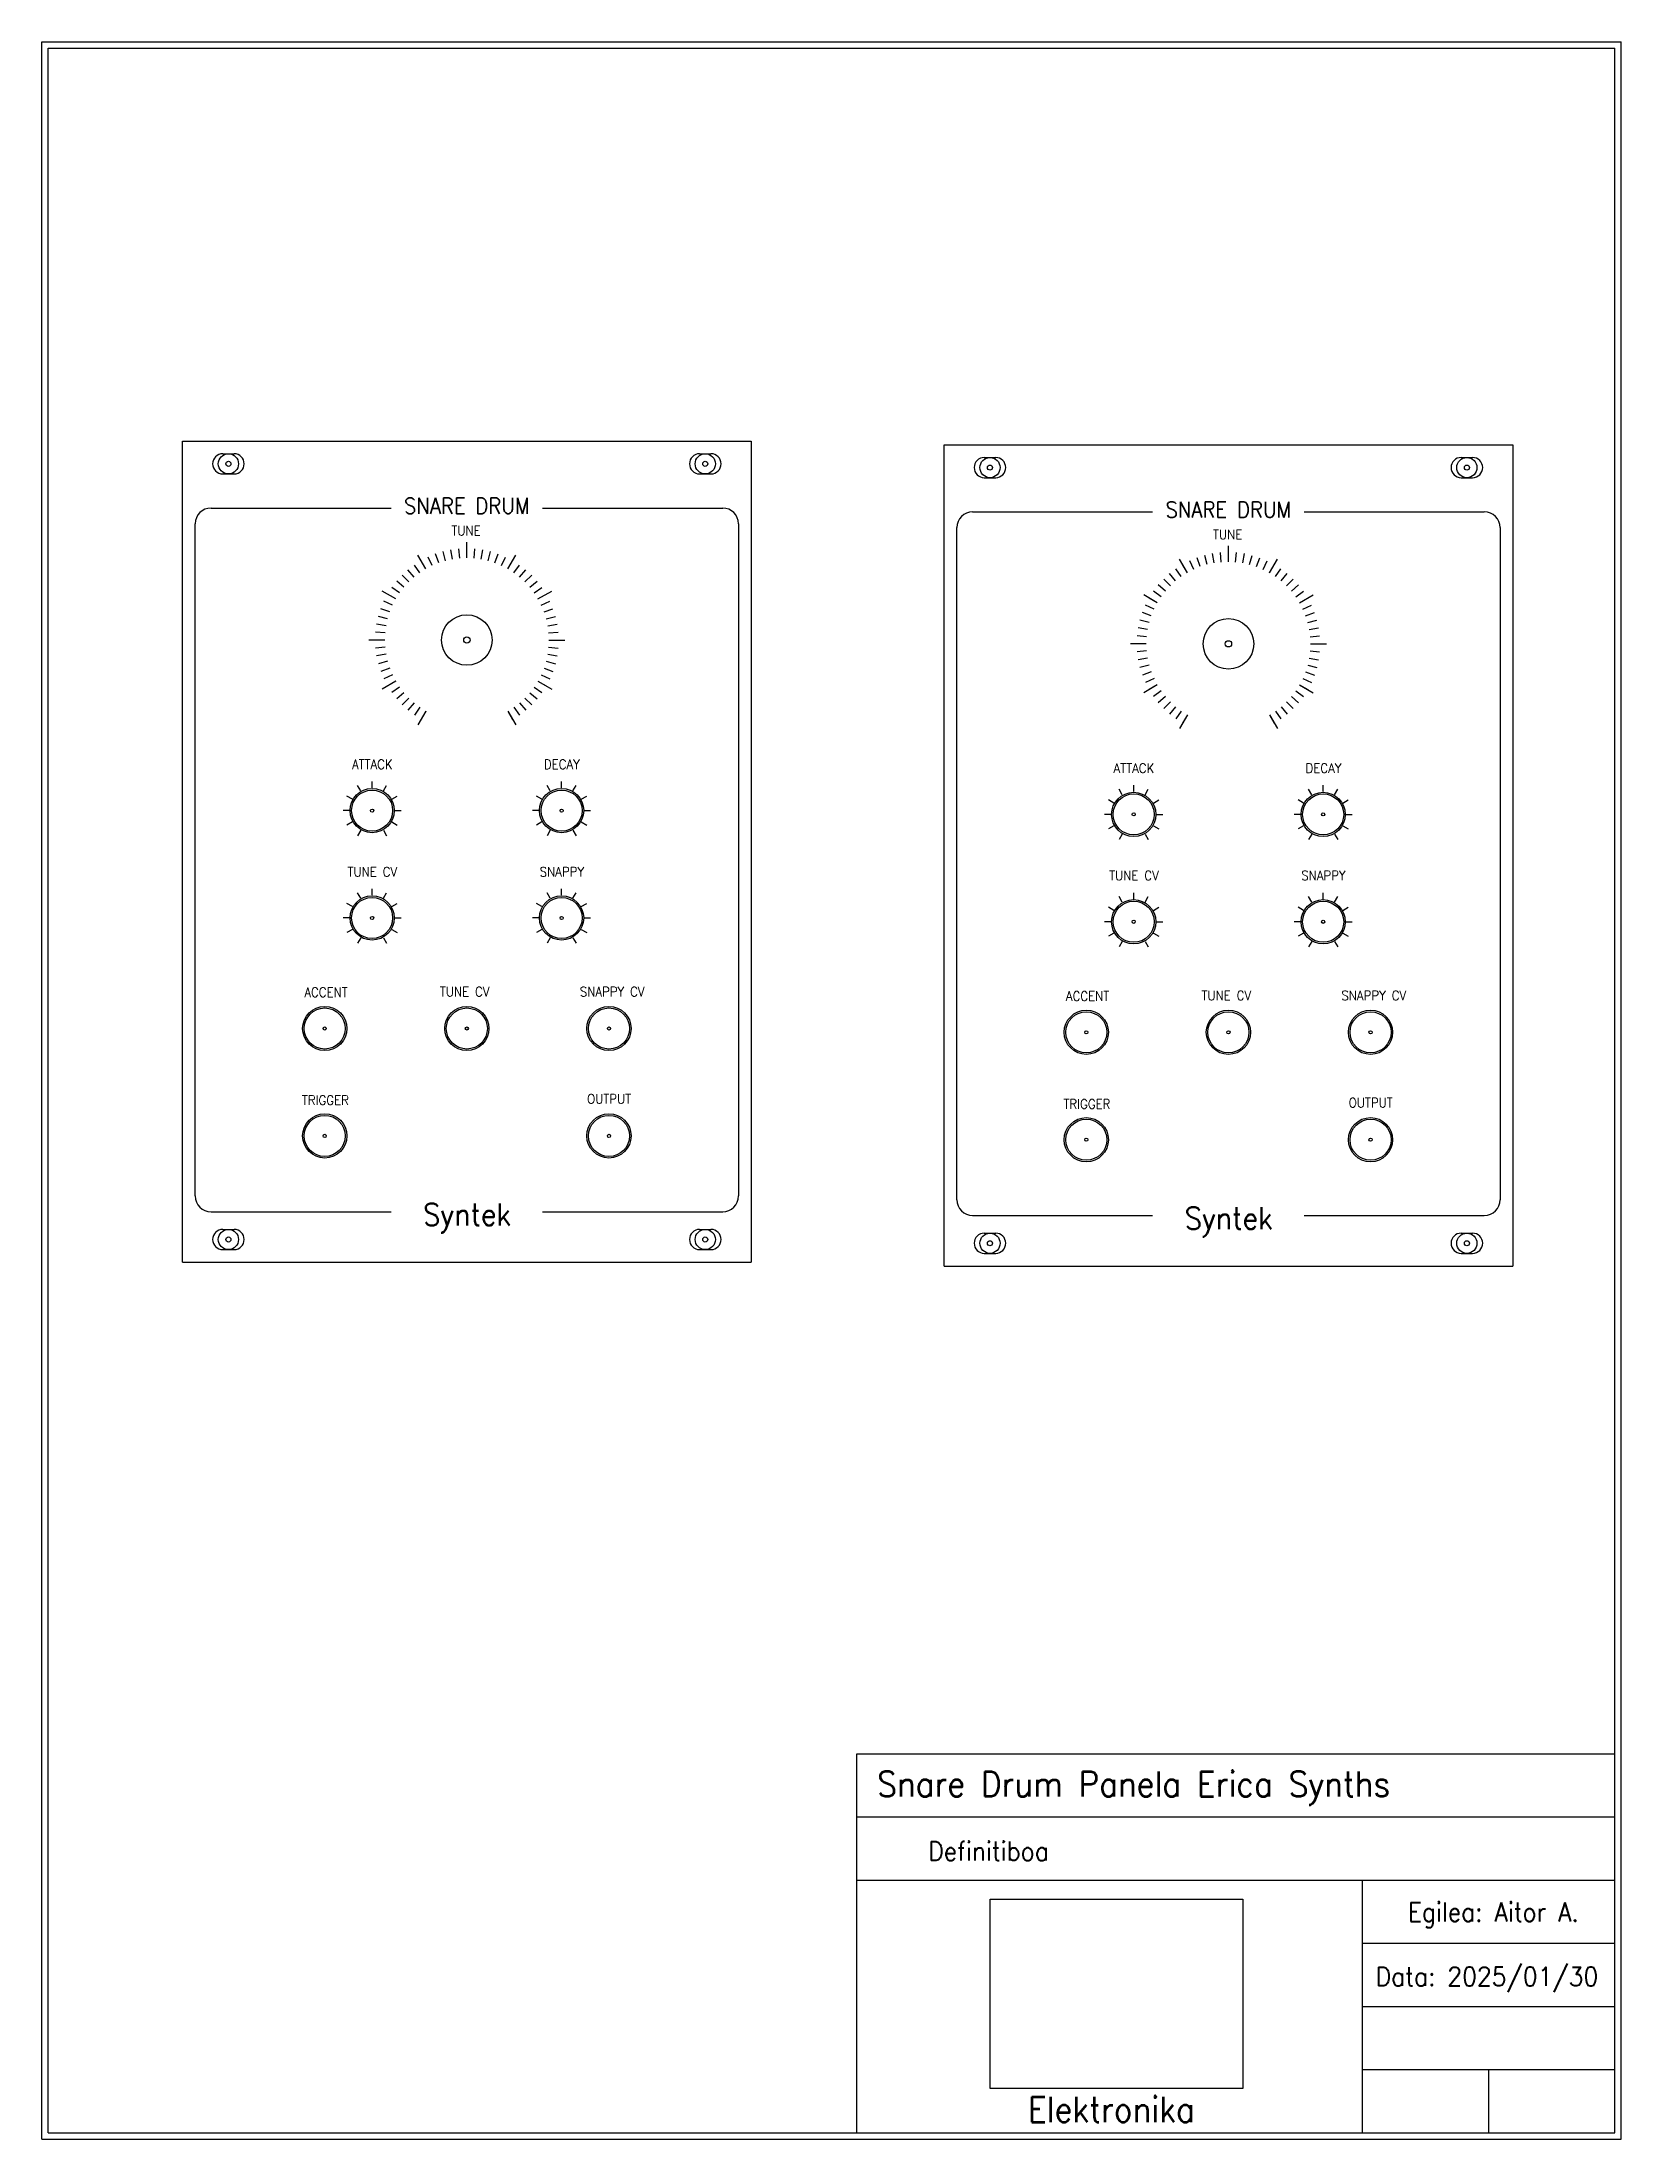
# Model space of a CAD drawing. Header units: millimetres. Extents: x 67 to 317, y -108 to 224.
import ezdxf

# ---------------------------------------------------------------- set-up
doc = ezdxf.new("R2010")
doc.units = ezdxf.units.MM
doc.layers.get('0').update_dxf_attribs({"lineweight": 25})
doc.styles.add('textstyle3', font='')
doc.styles.get('textstyle3').set_extended_font_data('Standard')
picture_1 = doc.add_image_def('image1.bmp', size_in_pixel=(213, 237))

msp = doc.modelspace()

# ---------------------------------------------------------------- linework, layer by layer
for p, q in [((67.16, -108.21), (67.16, 223.79)), ((67.16, 223.79), (317.16, 223.79)), ((68.16, -107.21), (68.16, 222.79)), ((68.16, 222.79), (316.16, 222.79)), ((316.16, -107.21), (316.16, 222.79)), ((317.16, -108.21), (317.16, 223.79)), ((89.43, 30.6), (89.43, 160.6)), ((89.43, 160.6), (179.43, 160.6)), ((179.43, 160.6), (179.43, 30.6)), ((210, 30), (210, 160)), ((210, 160), (300, 160)), ((300, 160), (300, 30)), ((95.78, 158.6), (97.58, 158.6)), ((95.78, 158.6), (97.58, 158.6)), ((171.28, 158.6), (173.08, 158.6)), ((171.28, 158.6), (173.08, 158.6)), ((216.35, 158), (218.15, 158)), ((216.35, 158), (218.15, 158)), ((291.85, 158), (293.65, 158)), ((291.85, 158), (293.65, 158)), ((95.78, 155.4), (97.58, 155.4)), ((95.78, 155.4), (97.58, 155.4)), ((171.28, 155.4), (173.08, 155.4)), ((171.28, 155.4), (173.08, 155.4)), ((216.35, 154.8), (218.15, 154.8)), ((216.35, 154.8), (218.15, 154.8)), ((291.85, 154.8), (293.65, 154.8)), ((291.85, 154.8), (293.65, 154.8)), ((93.93, 150), (122.43, 150)), ((146.43, 150), (174.93, 150)), ((214.5, 149.4), (243, 149.4)), ((267, 149.4), (295.5, 149.4)), ((91.43, 41.1), (91.43, 147.5)), ((177.43, 147.5), (177.43, 41.1)), ((212, 40.5), (212, 146.9)), ((298, 146.9), (298, 40.5)), ((131.07, 141.66), (130.68, 143.11)), ((132.17, 141.9), (131.91, 143.38)), ((133.3, 142.05), (133.17, 143.55)), ((134.43, 142.1), (134.43, 144.6)), ((135.57, 142.05), (135.7, 143.55)), ((136.69, 141.9), (136.95, 143.38)), ((137.8, 141.66), (138.19, 143.11)), ((252.74, 141.3), (252.48, 142.78)), ((253.87, 141.45), (253.74, 142.94)), ((255, 141.5), (255, 144)), ((256.13, 141.45), (256.26, 142.94)), ((257.26, 141.3), (257.52, 142.78)), ((126.08, 139.06), (125.11, 140.21)), ((126.98, 139.75), (126.12, 140.98)), ((127.93, 140.36), (126.68, 142.52)), ((127.93, 140.36), (127.18, 141.66)), ((128.94, 140.88), (128.3, 142.24)), ((129.99, 141.32), (129.47, 142.73)), ((138.88, 141.32), (139.39, 142.73)), ((139.93, 140.88), (140.56, 142.24)), ((140.93, 140.36), (142.18, 142.52)), ((140.93, 140.36), (141.68, 141.66)), ((141.89, 139.75), (142.75, 140.98)), ((142.79, 139.06), (143.75, 140.21)), ((246.64, 138.46), (245.68, 139.61)), ((247.54, 139.15), (246.68, 140.38)), ((248.5, 139.76), (247.25, 141.92)), ((248.5, 139.76), (247.75, 141.06)), ((249.51, 140.28), (248.87, 141.64)), ((250.55, 140.72), (250.04, 142.13)), ((251.64, 141.06), (251.25, 142.51)), ((258.36, 141.06), (258.75, 142.51)), ((259.45, 140.72), (259.96, 142.13)), ((260.49, 140.28), (261.13, 141.64)), ((261.5, 139.76), (262.75, 141.92)), ((261.5, 139.76), (262.25, 141.06)), ((262.46, 139.15), (263.32, 140.38)), ((263.36, 138.46), (264.32, 139.61)), ((123.17, 135.6), (121.01, 136.85)), ((123.17, 135.6), (121.88, 136.35)), ((123.78, 136.56), (122.55, 137.42)), ((124.47, 137.46), (123.32, 138.42)), ((125.24, 138.29), (124.18, 139.35)), ((143.62, 138.29), (144.69, 139.35)), ((144.39, 137.46), (145.54, 138.42)), ((145.08, 136.56), (146.31, 137.42)), ((145.69, 135.6), (147.86, 136.85)), ((243.74, 135), (241.58, 136.25)), ((244.35, 135.96), (243.12, 136.82)), ((245.04, 136.86), (243.89, 137.82)), ((245.81, 137.69), (244.75, 138.75)), ((264.19, 137.69), (265.25, 138.75)), ((264.96, 136.86), (266.11, 137.82)), ((265.65, 135.96), (266.88, 136.82)), ((266.26, 135), (268.42, 136.25)), ((121.88, 132.47), (120.43, 132.85)), ((122.22, 133.55), (120.81, 134.06)), ((122.65, 134.6), (121.29, 135.23)), ((146.21, 134.6), (147.57, 135.23)), ((146.65, 133.55), (148.06, 134.06)), ((146.99, 132.47), (148.44, 132.85)), ((242.78, 132.95), (241.37, 133.46)), ((243.22, 133.99), (241.86, 134.63)), ((243.74, 135), (242.44, 135.75)), ((266.78, 133.99), (268.14, 134.63)), ((267.22, 132.95), (268.63, 133.46)), ((121.48, 130.23), (119.99, 130.37)), ((121.63, 131.36), (120.15, 131.62)), ((147.23, 131.36), (148.71, 131.62)), ((147.38, 130.23), (148.88, 130.37)), ((242.05, 129.63), (240.56, 129.76)), ((242.2, 130.76), (240.72, 131.02)), ((242.44, 131.86), (240.99, 132.25)), ((267.56, 131.86), (269.01, 132.25)), ((267.8, 130.76), (269.28, 131.02)), ((267.95, 129.63), (269.44, 129.76)), ((121.43, 129.1), (118.93, 129.1)), ((121.48, 127.97), (119.99, 127.84)), ((121.63, 126.84), (120.15, 126.58)), ((147.23, 126.84), (148.71, 126.58)), ((147.38, 127.97), (148.88, 127.84)), ((147.43, 129.1), (149.93, 129.1)), ((147.43, 129.1), (148.93, 129.1)), ((242, 128.5), (239.5, 128.5)), ((242.05, 127.37), (240.56, 127.24)), ((242.2, 126.24), (240.72, 125.98)), ((267.8, 126.24), (269.28, 125.98)), ((267.95, 127.37), (269.44, 127.24)), ((268, 128.5), (270.5, 128.5)), ((268, 128.5), (269.5, 128.5)), ((121.88, 125.74), (120.43, 125.35)), ((122.22, 124.66), (120.81, 124.14)), ((122.65, 123.61), (121.29, 122.97)), ((146.21, 123.61), (147.57, 122.97)), ((146.65, 124.66), (148.06, 124.14)), ((146.99, 125.74), (148.44, 125.35)), ((242.44, 125.14), (240.99, 124.75)), ((242.78, 124.05), (241.37, 123.54)), ((243.22, 123.01), (241.86, 122.37)), ((266.78, 123.01), (268.14, 122.37)), ((267.22, 124.05), (268.63, 123.54)), ((267.56, 125.14), (269.01, 124.75)), ((123.17, 122.6), (121.01, 121.35)), ((123.17, 122.6), (121.88, 121.85)), ((123.78, 121.65), (122.55, 120.78)), ((124.47, 120.75), (123.32, 119.78)), ((125.24, 119.91), (124.18, 118.85)), ((143.62, 119.91), (144.69, 118.85)), ((144.39, 120.75), (145.54, 119.78)), ((145.08, 121.65), (146.31, 120.78)), ((145.69, 122.6), (147.86, 121.35)), ((145.69, 122.6), (146.99, 121.85)), ((243.74, 122), (241.58, 120.75)), ((243.74, 122), (242.44, 121.25)), ((244.35, 121.04), (243.12, 120.18)), ((245.04, 120.14), (243.89, 119.18)), ((264.96, 120.14), (266.11, 119.18)), ((265.65, 121.04), (266.88, 120.18)), ((266.26, 122), (268.42, 120.75)), ((266.26, 122), (267.56, 121.25)), ((126.08, 119.14), (125.11, 117.99)), ((126.98, 118.45), (126.12, 117.22)), ((127.93, 117.84), (126.68, 115.68)), ((127.93, 117.84), (127.18, 116.54)), ((140.93, 117.84), (142.18, 115.68)), ((140.93, 117.84), (141.68, 116.54)), ((141.89, 118.45), (142.75, 117.22)), ((142.79, 119.14), (143.75, 117.99)), ((245.81, 119.31), (244.75, 118.25)), ((246.64, 118.54), (245.68, 117.39)), ((247.54, 117.85), (246.68, 116.62)), ((248.5, 117.24), (247.25, 115.08)), ((248.5, 117.24), (247.75, 115.94)), ((261.5, 117.24), (262.75, 115.08)), ((261.5, 117.24), (262.25, 115.94)), ((262.46, 117.85), (263.32, 116.62)), ((263.36, 118.54), (264.32, 117.39)), ((264.19, 119.31), (265.25, 118.25)), ((119.43, 105.7), (119.43, 106.7)), ((149.43, 105.7), (149.43, 106.7)), ((116.31, 103.9), (115.45, 104.4)), ((117.63, 105.22), (117.13, 106.09)), ((121.23, 105.22), (121.73, 106.09)), ((122.55, 103.9), (123.42, 104.4)), ((146.31, 103.9), (145.45, 104.4)), ((147.63, 105.22), (147.13, 106.09)), ((151.23, 105.22), (151.73, 106.09)), ((152.55, 103.9), (153.42, 104.4)), ((236.88, 103.3), (236.02, 103.8)), ((238.2, 104.62), (237.7, 105.48)), ((240, 105.1), (240, 106.1)), ((241.8, 104.62), (242.3, 105.48)), ((243.12, 103.3), (243.98, 103.8)), ((266.88, 103.3), (266.02, 103.8)), ((268.2, 104.62), (267.7, 105.48)), ((270, 105.1), (270, 106.1)), ((271.8, 104.62), (272.3, 105.48)), ((273.12, 103.3), (273.98, 103.8)), ((115.83, 102.1), (114.83, 102.1)), ((116.31, 100.3), (115.45, 99.8)), ((122.55, 100.3), (123.42, 99.8)), ((123.03, 102.1), (124.03, 102.1)), ((145.83, 102.1), (144.83, 102.1)), ((146.31, 100.3), (145.45, 99.8)), ((152.55, 100.3), (153.42, 99.8)), ((153.03, 102.1), (154.03, 102.1)), ((236.4, 101.5), (235.4, 101.5)), ((236.88, 99.7), (236.02, 99.2)), ((243.12, 99.7), (243.98, 99.2)), ((243.6, 101.5), (244.6, 101.5)), ((266.4, 101.5), (265.4, 101.5)), ((266.88, 99.7), (266.02, 99.2)), ((273.12, 99.7), (273.98, 99.2)), ((273.6, 101.5), (274.6, 101.5)), ((117.63, 98.98), (117.13, 98.12)), ((121.23, 98.98), (121.73, 98.12)), ((147.63, 98.98), (147.13, 98.12)), ((151.23, 98.98), (151.73, 98.12)), ((238.2, 98.38), (237.7, 97.52)), ((241.8, 98.38), (242.3, 97.52)), ((268.2, 98.38), (267.7, 97.52)), ((271.8, 98.38), (272.3, 97.52)), ((119.43, 88.7), (119.43, 89.7)), ((149.43, 88.7), (149.43, 89.7)), ((116.31, 86.9), (115.45, 87.4)), ((117.63, 88.22), (117.13, 89.09)), ((121.23, 88.22), (121.73, 89.09)), ((122.55, 86.9), (123.42, 87.4)), ((146.31, 86.9), (145.45, 87.4)), ((147.63, 88.22), (147.13, 89.09)), ((151.23, 88.22), (151.73, 89.09)), ((152.55, 86.9), (153.42, 87.4)), ((236.88, 86.3), (236.02, 86.8)), ((238.2, 87.62), (237.7, 88.48)), ((240, 88.1), (240, 89.1)), ((241.8, 87.62), (242.3, 88.48)), ((243.12, 86.3), (243.98, 86.8)), ((266.88, 86.3), (266.02, 86.8)), ((268.2, 87.62), (267.7, 88.48)), ((270, 88.1), (270, 89.1)), ((271.8, 87.62), (272.3, 88.48)), ((273.12, 86.3), (273.98, 86.8)), ((115.83, 85.1), (114.83, 85.1)), ((116.31, 83.3), (115.45, 82.8)), ((122.55, 83.3), (123.42, 82.8)), ((123.03, 85.1), (124.03, 85.1)), ((145.83, 85.1), (144.83, 85.1)), ((146.31, 83.3), (145.45, 82.8)), ((152.55, 83.3), (153.42, 82.8)), ((153.03, 85.1), (154.03, 85.1)), ((236.4, 84.5), (235.4, 84.5)), ((243.6, 84.5), (244.6, 84.5)), ((266.4, 84.5), (265.4, 84.5)), ((273.6, 84.5), (274.6, 84.5)), ((117.63, 81.98), (117.13, 81.12)), ((121.23, 81.98), (121.73, 81.12)), ((147.63, 81.98), (147.13, 81.12)), ((151.23, 81.98), (151.73, 81.12)), ((236.88, 82.7), (236.02, 82.2)), ((238.2, 81.38), (237.7, 80.52)), ((241.8, 81.38), (242.3, 80.52)), ((243.12, 82.7), (243.98, 82.2)), ((266.88, 82.7), (266.02, 82.2)), ((268.2, 81.38), (267.7, 80.52)), ((271.8, 81.38), (272.3, 80.52)), ((273.12, 82.7), (273.98, 82.2)), ((93.93, 38.6), (122.43, 38.6)), ((146.43, 38.6), (174.93, 38.6)), ((214.5, 38), (243, 38)), ((267, 38), (295.5, 38)), ((95.78, 35.8), (97.58, 35.8)), ((95.78, 35.8), (97.58, 35.8)), ((171.28, 35.8), (173.08, 35.8)), ((171.28, 35.8), (173.08, 35.8)), ((216.35, 35.2), (218.15, 35.2)), ((216.35, 35.2), (218.15, 35.2)), ((291.85, 35.2), (293.65, 35.2)), ((291.85, 35.2), (293.65, 35.2)), ((89.43, 30.6), (179.43, 30.6)), ((95.78, 32.6), (97.58, 32.6)), ((95.78, 32.6), (97.58, 32.6)), ((171.28, 32.6), (173.08, 32.6)), ((171.28, 32.6), (173.08, 32.6)), ((210, 30), (300, 30)), ((216.35, 32), (218.15, 32)), ((216.35, 32), (218.15, 32)), ((291.85, 32), (293.65, 32)), ((291.85, 32), (293.65, 32)), ((196.16, -107.21), (196.16, -47.21)), ((196.16, -47.21), (316.16, -47.21)), ((196.16, -57.21), (316.16, -57.21)), ((196.16, -67.21), (316.16, -67.21)), ((276.16, -67.21), (276.16, -107.21)), ((276.16, -77.21), (316.16, -77.21)), ((276.16, -87.21), (316.16, -87.21)), ((276.16, -97.21), (316.16, -97.21)), ((296.16, -97.21), (296.16, -107.21)), ((67.16, -108.21), (317.16, -108.21)), ((68.16, -107.21), (316.16, -107.21))]:
    msp.add_line(p, q)
for centre, radius in [((96.68, 157), 1.6), ((96.68, 157), 0.4), ((172.18, 157), 1.6), ((172.18, 157), 0.4), ((217.25, 156.4), 1.6), ((217.25, 156.4), 0.4), ((292.75, 156.4), 1.6), ((292.75, 156.4), 0.4), ((134.43, 129.1), 4), ((134.43, 129.1), 0.5), ((255, 128.5), 4), ((255, 128.5), 0.5), ((119.43, 102.1), 3.5), ((119.43, 102.1), 3.25), ((149.43, 102.1), 3.5), ((149.43, 102.1), 3.25), ((240, 101.5), 3.5), ((240, 101.5), 3.25), ((270, 101.5), 3.5), ((270, 101.5), 3.25), ((119.43, 102.1), 0.25), ((149.43, 102.1), 0.25), ((240, 101.5), 0.25), ((270, 101.5), 0.25), ((119.43, 85.1), 3.5), ((119.43, 85.1), 3.25), ((149.43, 85.1), 3.5), ((149.43, 85.1), 3.25), ((240, 84.5), 3.5), ((240, 84.5), 3.25), ((270, 84.5), 3.5), ((270, 84.5), 3.25), ((119.43, 85.1), 0.25), ((149.43, 85.1), 0.25), ((240, 84.5), 0.25), ((270, 84.5), 0.25), ((111.93, 67.6), 3.5), ((111.93, 67.6), 3.25), ((134.43, 67.6), 3.5), ((134.43, 67.6), 3.25), ((156.93, 67.6), 3.5), ((156.93, 67.6), 3.25), ((232.5, 67), 3.5), ((232.5, 67), 3.25), ((255, 67), 3.5), ((255, 67), 3.25), ((277.5, 67), 3.5), ((277.5, 67), 3.25), ((111.93, 67.6), 0.25), ((134.43, 67.6), 0.25), ((156.93, 67.6), 0.25), ((232.5, 67), 0.25), ((255, 67), 0.25), ((277.5, 67), 0.25), ((111.93, 50.6), 3.5), ((111.93, 50.6), 3.25), ((156.93, 50.6), 3.5), ((156.93, 50.6), 3.25), ((232.5, 50), 3.5), ((232.5, 50), 3.25), ((277.5, 50), 3.5), ((277.5, 50), 3.25), ((111.93, 50.6), 0.25), ((156.93, 50.6), 0.25), ((232.5, 50), 0.25), ((277.5, 50), 0.25), ((96.68, 34.2), 1.6), ((96.68, 34.2), 0.4), ((172.18, 34.2), 1.6), ((172.18, 34.2), 0.4), ((217.25, 33.6), 1.6), ((217.25, 33.6), 0.4), ((292.75, 33.6), 1.6), ((292.75, 33.6), 0.4)]:
    msp.add_circle(centre, radius)
for centre, radius, start, end in [((95.78, 157), 1.6, 90, 270), ((95.78, 157), 1.6, 90, 270), ((97.58, 157), 1.6, 270, 90), ((97.58, 157), 1.6, 270, 90), ((171.28, 157), 1.6, 90, 270), ((171.28, 157), 1.6, 90, 270), ((173.08, 157), 1.6, 270, 90), ((173.08, 157), 1.6, 270, 90), ((216.35, 156.4), 1.6, 90, 270), ((216.35, 156.4), 1.6, 90, 270), ((218.15, 156.4), 1.6, 270, 90), ((218.15, 156.4), 1.6, 270, 90), ((291.85, 156.4), 1.6, 90, 270), ((291.85, 156.4), 1.6, 90, 270), ((293.65, 156.4), 1.6, 270, 90), ((293.65, 156.4), 1.6, 270, 90), ((93.93, 147.5), 2.5, 90, 180), ((174.93, 147.5), 2.5, 0, 90), ((214.5, 146.9), 2.5, 90, 180), ((295.5, 146.9), 2.5, 0, 90), ((93.93, 41.1), 2.5, 180, 270), ((174.93, 41.1), 2.5, 270, 0), ((214.5, 40.5), 2.5, 180, 270), ((295.5, 40.5), 2.5, 270, 0), ((95.78, 34.2), 1.6, 90, 270), ((95.78, 34.2), 1.6, 90, 270), ((97.58, 34.2), 1.6, 270, 90), ((97.58, 34.2), 1.6, 270, 90), ((171.28, 34.2), 1.6, 90, 270), ((171.28, 34.2), 1.6, 90, 270), ((173.08, 34.2), 1.6, 270, 90), ((173.08, 34.2), 1.6, 270, 90), ((216.35, 33.6), 1.6, 90, 270), ((216.35, 33.6), 1.6, 90, 270), ((218.15, 33.6), 1.6, 270, 90), ((218.15, 33.6), 1.6, 270, 90), ((291.85, 33.6), 1.6, 90, 270), ((291.85, 33.6), 1.6, 90, 270), ((293.65, 33.6), 1.6, 270, 90), ((293.65, 33.6), 1.6, 270, 90)]:
    msp.add_arc(centre, radius, start, end)

# ---------------------------------------------------------------- texts
at = {"attachment_point": 2, "style": 'textstyle3'}
for s, insert, char_height in [('SNARE DRUM', (134.43, 151.6), 2.5), ('SNARE DRUM', (255, 151), 2.5), ('\\H1.5;TUNE', (134.3, 147.16), 2.5), ('\\H1.5;TUNE', (254.87, 146.56), 2.5), ('\\H1.5;ATTACK', (119.47, 110.17), 2), ('\\H1.5;DECAY', (149.47, 110.17), 2), ('\\H1.5;ATTACK', (240.04, 109.57), 2), ('\\H1.5;DECAY', (270.04, 109.57), 2), ('\\H1.5;TUNE CV', (119.47, 93.17), 2), ('\\H1.5;SNAPPY', (149.47, 93.17), 2), ('\\H1.5;TUNE CV', (240.04, 92.57), 2), ('\\H1.5;SNAPPY', (270.04, 92.57), 2), ('\\H1.5;ACCENT', (112.13, 74.09), 2), ('\\H1.5;TUNE CV', (134.09, 74.18), 2), ('\\H1.5;SNAPPY CV', (157.44, 74.18), 2), ('\\H1.5;ACCENT', (232.7, 73.49), 2), ('\\H1.5;TUNE CV', (254.66, 73.58), 2), ('\\H1.5;SNAPPY CV', (278.01, 73.58), 2), ('\\H1.5;TRIGGER', (112.03, 57), 2), ('\\H1.5;OUTPUT', (156.95, 57.21), 2), ('\\H1.5;OUTPUT', (277.52, 56.61), 2), ('\\H1.5;TRIGGER', (232.6, 56.4), 2), ('\\H3.5;Syntek', (134.48, 39.92), 2), ('\\H3.5;Syntek', (255.05, 39.31), 2), ('\\H4;Snare Drum Panela Erica Synths', (240, -50), 2.5), ('\\H3;Definitiboa', (217.01, -61.13), 2.5), ('\\H3;Egilea: Aitor A.', (296.93, -70.77), 2.5), ('\\H3;Data: 2025/01/30', (295.92, -80.98), 2.5), ('\\H4;Elektronika', (236.46, -101.52), 2.5)]:
    msp.add_mtext(s, dxfattribs=dict(at, insert=insert, char_height=char_height))

# ---------------------------------------------------------------- pictures from other files: only their frames are drawn
image = msp.add_image(picture_1, insert=(217.27, -100.21), size_in_units=(40, 30))
image.dxf.flags = 7

doc.saveas('drawing.dxf')
